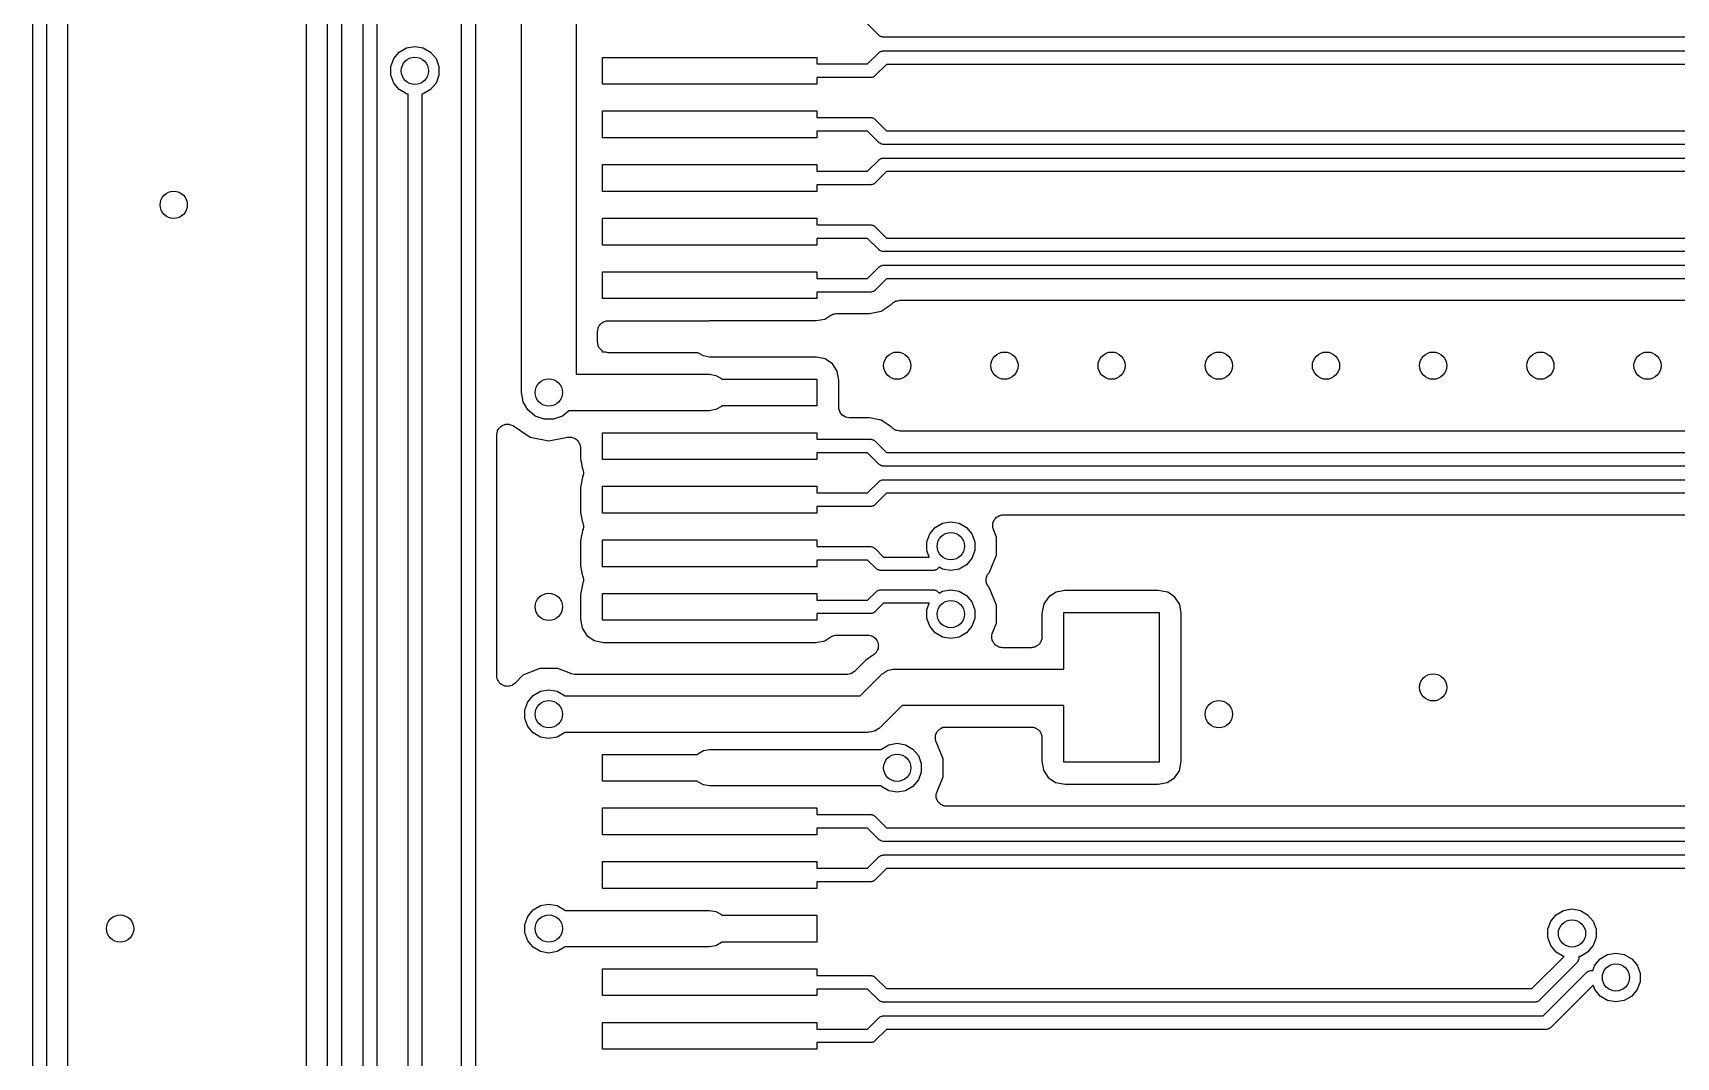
# Model space of a CAD drawing. Extents: x 85 to 210, y -138 to -65.
# Drawn here: x 128.69 to 144.02, y -99.95 to -90.4 of the extents above; entities that cross this region are included whole.
import ezdxf

# ---------------------------------------------------------------- set-up
doc = ezdxf.new("R2010")
doc.units = 0
doc.header["$MEASUREMENT"] = 0
doc.layers.add('BLACK', color=7, linetype='CONTINUOUS')

msp = doc.modelspace()

# ---------------------------------------------------------------- linework, layer by layer
at = {"layer": 'Black'}
for p, q in [((131.436, -103.5), (131.436, -88.7167)), ((131.564, -88.7167), (131.564, -103.474)), ((133.246, -93.429), (133.246, -88.75)), ((131.237, -88.8818), (131.237, -103.49)), ((133.754, -88.8552), (133.754, -93.429)), ((131.769, -103.082), (131.769, -89.459)), ((131.896, -89.4853), (131.896, -103.056)), ((128.686, -105.25), (128.686, -89.7167)), ((128.814, -89.7167), (128.814, -105.25)), ((129.013, -106.736), (129.013, -89.8818)), ((132.686, -100.75), (132.686, -90.2167)), ((132.814, -90.2167), (132.814, -100.724)), ((136.578, -90.4179), (136.474, -90.3135)), ((136.58, -90.4195), (136.578, -90.4179)), ((136.582, -90.4216), (136.58, -90.4195)), ((136.589, -90.4258), (136.582, -90.4216)), ((136.596, -90.4305), (136.589, -90.4258)), ((136.599, -90.4313), (136.596, -90.4305)), ((136.601, -90.4327), (136.599, -90.4313)), ((136.609, -90.4341), (136.601, -90.4327)), ((136.617, -90.4363), (136.609, -90.4341)), ((136.62, -90.436), (136.617, -90.4363)), ((136.623, -90.4365), (136.62, -90.436)), ((150.526, -90.4365), (136.623, -90.4365)), ((132.053, -90.6361), (132.104, -90.5754)), ((132.104, -90.5754), (132.172, -90.5359)), ((132.172, -90.5359), (132.25, -90.5221)), ((132.25, -90.5221), (132.328, -90.5359)), ((132.328, -90.5359), (132.396, -90.5754)), ((132.396, -90.5754), (132.447, -90.6361)), ((136.474, -90.6865), (136.578, -90.5821)), ((136.578, -90.5821), (136.58, -90.5805)), ((136.58, -90.5805), (136.582, -90.5784)), ((136.582, -90.5784), (136.589, -90.5742)), ((136.589, -90.5742), (136.596, -90.5694)), ((136.596, -90.5694), (136.599, -90.5687)), ((136.599, -90.5687), (136.601, -90.5673)), ((136.601, -90.5673), (136.609, -90.5659)), ((136.609, -90.5659), (136.617, -90.5637)), ((136.617, -90.5637), (136.62, -90.564)), ((136.62, -90.564), (136.623, -90.5635)), ((136.623, -90.5635), (150.447, -90.5635)), ((132.026, -90.7104), (132.053, -90.6361)), ((132.026, -90.7896), (132.026, -90.7104)), ((132.447, -90.6361), (132.474, -90.7104)), ((132.474, -90.7104), (132.474, -90.7896)), ((134, -90.875), (134, -90.625)), ((134, -90.625), (136, -90.625)), ((136, -90.625), (136, -90.6865)), ((136, -90.6865), (136.474, -90.6865)), ((136.649, -90.6905), (136.545, -90.7949)), ((150.421, -90.6905), (136.649, -90.6905)), ((132.053, -90.8639), (132.026, -90.7896)), ((132.104, -90.9246), (132.053, -90.8639)), ((132.447, -90.8639), (132.396, -90.9246)), ((132.474, -90.7896), (132.447, -90.8639)), ((136, -90.875), (134, -90.875)), ((136.5, -90.8135), (136, -90.8135)), ((136, -90.8135), (136, -90.875)), ((136.503, -90.813), (136.5, -90.8135)), ((136.506, -90.8133), (136.503, -90.813)), ((136.514, -90.8111), (136.506, -90.8133)), ((136.522, -90.8097), (136.514, -90.8111)), ((136.524, -90.8083), (136.522, -90.8097)), ((136.527, -90.8075), (136.524, -90.8083)), ((136.534, -90.8028), (136.527, -90.8075)), ((136.541, -90.7986), (136.534, -90.8028)), ((136.543, -90.7965), (136.541, -90.7986)), ((136.545, -90.7949), (136.543, -90.7965)), ((132.172, -90.9641), (132.104, -90.9246)), ((132.186, -90.9667), (132.172, -90.9641)), ((132.186, -100.609), (132.186, -90.9667)), ((132.328, -90.9641), (132.314, -90.9667)), ((132.314, -90.9667), (132.314, -100.583)), ((132.396, -90.9246), (132.328, -90.9641)), ((134, -91.375), (134, -91.125)), ((134, -91.125), (136, -91.125)), ((136, -91.125), (136, -91.1865)), ((136, -91.1865), (136.5, -91.1865)), ((136.5, -91.1865), (136.503, -91.187)), ((136.503, -91.187), (136.506, -91.1867)), ((136.506, -91.1867), (136.514, -91.1889)), ((136.514, -91.1889), (136.522, -91.1903)), ((136.522, -91.1903), (136.524, -91.1917)), ((136.524, -91.1917), (136.527, -91.1924)), ((136.527, -91.1924), (136.534, -91.1972)), ((136.534, -91.1972), (136.541, -91.2014)), ((136.541, -91.2014), (136.543, -91.2035)), ((136.543, -91.2035), (136.545, -91.2051)), ((136.545, -91.2051), (136.649, -91.3095)), ((136.474, -91.3135), (136, -91.3135)), ((136, -91.3135), (136, -91.375)), ((136.578, -91.4179), (136.474, -91.3135)), ((136.649, -91.3095), (150.553, -91.3095)), ((136, -91.375), (134, -91.375)), ((136.58, -91.4195), (136.578, -91.4179)), ((136.582, -91.4216), (136.58, -91.4195)), ((136.589, -91.4258), (136.582, -91.4216)), ((136.596, -91.4305), (136.589, -91.4258)), ((136.599, -91.4313), (136.596, -91.4305)), ((136.601, -91.4327), (136.599, -91.4313)), ((136.609, -91.4341), (136.601, -91.4327)), ((136.617, -91.4363), (136.609, -91.4341)), ((136.62, -91.436), (136.617, -91.4363)), ((136.623, -91.4365), (136.62, -91.436)), ((150.526, -91.4365), (136.623, -91.4365)), ((134, -91.875), (134, -91.625)), ((134, -91.625), (136, -91.625)), ((136, -91.625), (136, -91.6865)), ((136.474, -91.6865), (136.578, -91.5821)), ((136.578, -91.5821), (136.58, -91.5805)), ((136.58, -91.5805), (136.582, -91.5784)), ((136.582, -91.5784), (136.589, -91.5742)), ((136.589, -91.5742), (136.596, -91.5694)), ((136.596, -91.5694), (136.599, -91.5687)), ((136.599, -91.5687), (136.601, -91.5673)), ((136.601, -91.5673), (136.609, -91.5659)), ((136.609, -91.5659), (136.617, -91.5637)), ((136.617, -91.5637), (136.62, -91.564)), ((136.62, -91.564), (136.623, -91.5635)), ((136.623, -91.5635), (150.447, -91.5635)), ((136, -91.6865), (136.474, -91.6865)), ((136.5, -91.8135), (136, -91.8135)), ((136, -91.8135), (136, -91.875)), ((136.503, -91.813), (136.5, -91.8135)), ((136.506, -91.8133), (136.503, -91.813)), ((136.514, -91.8111), (136.506, -91.8133)), ((136.522, -91.8097), (136.514, -91.8111)), ((136.524, -91.8083), (136.522, -91.8097)), ((136.527, -91.8075), (136.524, -91.8083)), ((136.534, -91.8028), (136.527, -91.8075)), ((136.541, -91.7986), (136.534, -91.8028)), ((136.543, -91.7965), (136.541, -91.7986)), ((136.545, -91.7949), (136.543, -91.7965)), ((136.649, -91.6905), (136.545, -91.7949)), ((150.421, -91.6905), (136.649, -91.6905)), ((136, -91.875), (134, -91.875)), ((134, -92.375), (134, -92.125)), ((134, -92.125), (136, -92.125)), ((136, -92.125), (136, -92.1865)), ((136, -92.1865), (136.5, -92.1865)), ((136.5, -92.1865), (136.503, -92.187)), ((136.503, -92.187), (136.506, -92.1867)), ((136.506, -92.1867), (136.514, -92.1889)), ((136.514, -92.1889), (136.522, -92.1903)), ((136.522, -92.1903), (136.524, -92.1917)), ((136.524, -92.1917), (136.527, -92.1924)), ((136.527, -92.1924), (136.534, -92.1972)), ((136.534, -92.1972), (136.541, -92.2014)), ((136.541, -92.2014), (136.543, -92.2035)), ((136.543, -92.2035), (136.545, -92.2051)), ((136.545, -92.2051), (136.649, -92.3095)), ((136, -92.375), (134, -92.375)), ((136.474, -92.3135), (136, -92.3135)), ((136, -92.3135), (136, -92.375)), ((136.578, -92.4179), (136.474, -92.3135)), ((136.58, -92.4195), (136.578, -92.4179)), ((136.582, -92.4216), (136.58, -92.4195)), ((136.589, -92.4258), (136.582, -92.4216)), ((136.596, -92.4305), (136.589, -92.4258)), ((136.599, -92.4313), (136.596, -92.4305)), ((136.601, -92.4327), (136.599, -92.4313)), ((136.609, -92.4341), (136.601, -92.4327)), ((136.617, -92.4363), (136.609, -92.4341)), ((136.62, -92.436), (136.617, -92.4363)), ((136.623, -92.4365), (136.62, -92.436)), ((144.776, -92.4365), (136.623, -92.4365)), ((136.649, -92.3095), (144.803, -92.3095)), ((136.474, -92.6865), (136.578, -92.5821)), ((136.578, -92.5821), (136.58, -92.5805)), ((136.58, -92.5805), (136.582, -92.5784)), ((136.582, -92.5784), (136.589, -92.5742)), ((136.589, -92.5742), (136.596, -92.5694)), ((136.596, -92.5694), (136.599, -92.5687)), ((136.599, -92.5687), (136.601, -92.5673)), ((136.601, -92.5673), (136.609, -92.5659)), ((136.609, -92.5659), (136.617, -92.5637)), ((136.617, -92.5637), (136.62, -92.564)), ((136.62, -92.564), (136.623, -92.5635)), ((136.623, -92.5635), (144.697, -92.5635)), ((134, -92.875), (134, -92.625)), ((134, -92.625), (136, -92.625)), ((136, -92.625), (136, -92.6865)), ((136, -92.6865), (136.474, -92.6865)), ((136.649, -92.6905), (136.545, -92.7949)), ((144.671, -92.6905), (136.649, -92.6905)), ((136, -92.875), (134, -92.875)), ((136.5, -92.8135), (136, -92.8135)), ((136, -92.8135), (136, -92.875)), ((136.503, -92.813), (136.5, -92.8135)), ((136.506, -92.8133), (136.503, -92.813)), ((136.514, -92.8111), (136.506, -92.8133)), ((136.522, -92.8097), (136.514, -92.8111)), ((136.524, -92.8083), (136.522, -92.8097)), ((136.527, -92.8075), (136.524, -92.8083)), ((136.534, -92.8028), (136.527, -92.8075)), ((136.541, -92.7986), (136.534, -92.8028)), ((136.543, -92.7965), (136.541, -92.7986)), ((136.545, -92.7949), (136.543, -92.7965)), ((136.721, -92.9074), (136.731, -92.8999)), ((136.731, -92.8999), (136.736, -92.8987)), ((136.736, -92.8987), (136.739, -92.8965)), ((136.739, -92.8965), (136.752, -92.8943)), ((136.752, -92.8943), (136.765, -92.8909)), ((136.765, -92.8909), (136.769, -92.8913)), ((136.769, -92.8913), (136.774, -92.8905)), ((136.774, -92.8905), (144.547, -92.8905)), ((136.073, -93.0653), (136.129, -93.0294)), ((136.129, -93.0294), (136.14, -93.0251)), ((136.14, -93.0251), (136.149, -93.0195)), ((136.149, -93.0195), (136.155, -93.0184)), ((136.155, -93.0184), (136.161, -93.016)), ((136.161, -93.016), (136.172, -93.0154)), ((136.172, -93.0154), (136.183, -93.0135)), ((136.183, -93.0135), (136.49, -93.0135)), ((136.49, -93.0135), (136.6, -92.9916)), ((136.6, -92.9916), (136.693, -92.9294)), ((136.693, -92.9294), (136.703, -92.9198)), ((136.703, -92.9198), (136.706, -92.9173)), ((136.706, -92.9173), (136.709, -92.9139)), ((136.709, -92.9139), (136.721, -92.9074)), ((133.954, -93.1809), (133.956, -93.1723)), ((133.954, -93.28), (133.954, -93.1809)), ((133.956, -93.1635), (133.959, -93.1553)), ((133.956, -93.1723), (133.956, -93.1635)), ((133.959, -93.1553), (133.96, -93.1467)), ((133.96, -93.1467), (133.964, -93.1391)), ((133.964, -93.1391), (133.967, -93.1309)), ((133.967, -93.1309), (133.973, -93.1242)), ((133.973, -93.1242), (133.977, -93.1166)), ((133.977, -93.1166), (133.984, -93.111)), ((133.984, -93.111), (133.99, -93.1043)), ((133.99, -93.1043), (133.997, -93.0999)), ((133.997, -93.0999), (134.004, -93.0943)), ((134.004, -93.0943), (134.012, -93.0913)), ((134.012, -93.0913), (134.02, -93.0869)), ((134.02, -93.0869), (134.028, -93.0854)), ((134.028, -93.0854), (134.037, -93.0824)), ((134.037, -93.0824), (134.045, -93.0824)), ((134.045, -93.0824), (134.054, -93.0809)), ((134.054, -93.0809), (134.995, -93.0809)), ((134.995, -93.0809), (135, -93.08)), ((135, -93.08), (135.995, -93.08)), ((135.995, -93.08), (136.073, -93.0653)), ((133.956, -93.2886), (133.954, -93.28)), ((133.956, -93.2974), (133.956, -93.2886)), ((133.959, -93.3056), (133.956, -93.2974)), ((133.96, -93.3142), (133.959, -93.3056)), ((133.964, -93.3218), (133.96, -93.3142)), ((133.967, -93.33), (133.964, -93.3218)), ((133.973, -93.3367), (133.967, -93.33)), ((133.977, -93.3443), (133.973, -93.3367)), ((133.984, -93.3499), (133.977, -93.3443)), ((133.99, -93.3566), (133.984, -93.3499)), ((133.997, -93.361), (133.99, -93.3566)), ((134, -93.3632), (133.997, -93.361)), ((133.246, -93.75), (133.246, -93.429)), ((133.754, -93.429), (133.754, -93.58)), ((134, -93.375), (134, -93.3632)), ((134.026, -93.375), (134, -93.375)), ((134.028, -93.3755), (134.026, -93.375)), ((134.037, -93.3785), (134.028, -93.3755)), ((134.045, -93.3785), (134.037, -93.3785)), ((134.054, -93.38), (134.045, -93.3785)), ((134.891, -93.38), (134.054, -93.38)), ((134.891, -93.3802), (134.891, -93.38)), ((134.942, -93.4097), (134.891, -93.3802)), ((135, -93.42), (134.942, -93.4097)), ((135.994, -93.42), (135, -93.42)), ((136.079, -93.4372), (135.994, -93.42)), ((136.146, -93.4829), (136.079, -93.4372)), ((136.19, -93.5515), (136.146, -93.4829)), ((133.754, -93.58), (135, -93.58)), ((135, -93.58), (135.058, -93.5903)), ((135.058, -93.5903), (135.109, -93.6198)), ((135.109, -93.6198), (135.114, -93.625)), ((135.114, -93.625), (136, -93.625)), ((136, -93.625), (136, -93.875)), ((136.206, -93.6343), (136.19, -93.5515)), ((136.206, -93.865), (136.206, -93.6343)), ((133.261, -93.8369), (133.246, -93.75)), ((133.305, -93.9133), (133.261, -93.8369)), ((133.373, -93.97), (133.305, -93.9133)), ((133.456, -94.0001), (133.373, -93.97)), ((133.627, -93.97), (133.544, -94.0001)), ((133.687, -93.92), (133.627, -93.97)), ((135, -93.92), (133.687, -93.92)), ((135.058, -93.9097), (135, -93.92)), ((135.109, -93.8802), (135.058, -93.9097)), ((135.114, -93.875), (135.109, -93.8802)), ((136, -93.875), (135.114, -93.875)), ((136.205, -93.8691), (136.206, -93.8679)), ((136.205, -93.8853), (136.205, -93.8691)), ((136.205, -93.9014), (136.205, -93.8853)), ((136.205, -93.9026), (136.205, -93.9014)), ((136.205, -93.9039), (136.205, -93.9026)), ((136.211, -93.919), (136.205, -93.9039)), ((136.206, -93.8667), (136.206, -93.865)), ((136.206, -93.8679), (136.206, -93.8667)), ((136.216, -93.9343), (136.211, -93.919)), ((136.217, -93.9353), (136.216, -93.9343)), ((136.217, -93.9365), (136.217, -93.9353)), ((136.227, -93.9488), (136.217, -93.9365)), ((136.237, -93.9615), (136.227, -93.9488)), ((136.238, -93.9621), (136.237, -93.9615)), ((136.239, -93.9631), (136.238, -93.9621)), ((136.253, -93.9712), (136.239, -93.9631)), ((136.267, -93.9796), (136.253, -93.9712)), ((133.014, -94.1387), (133.017, -94.125)), ((133.017, -94.125), (133.02, -94.111)), ((133.02, -94.111), (133.021, -94.1082)), ((133.021, -94.1082), (133.022, -94.105)), ((133.022, -94.105), (133.03, -94.0932)), ((133.03, -94.0932), (133.037, -94.081)), ((133.037, -94.081), (133.039, -94.0788)), ((133.039, -94.0788), (133.041, -94.0761)), ((133.041, -94.0761), (133.053, -94.0677)), ((133.053, -94.0677), (133.064, -94.0586)), ((133.064, -94.0586), (133.067, -94.0575)), ((133.067, -94.0575), (133.069, -94.0555)), ((133.069, -94.0555), (133.083, -94.0516)), ((133.083, -94.0516), (133.096, -94.0468)), ((133.096, -94.0468), (133.099, -94.0468)), ((133.099, -94.0468), (133.103, -94.0458)), ((133.103, -94.0458), (133.117, -94.0468)), ((133.117, -94.0468), (133.131, -94.0468)), ((133.131, -94.0468), (133.134, -94.0479)), ((133.134, -94.0479), (133.137, -94.0481)), ((133.137, -94.0481), (133.15, -94.0538)), ((133.15, -94.0538), (133.163, -94.0586)), ((133.163, -94.0586), (133.166, -94.0608)), ((133.166, -94.0608), (133.169, -94.0621)), ((133.169, -94.0621), (133.327, -94.1676)), ((133.544, -94.0001), (133.456, -94.0001)), ((134, -94.375), (134, -94.125)), ((134, -94.125), (136, -94.125)), ((136, -94.125), (136, -94.1865)), ((136.268, -93.9798), (136.267, -93.9796)), ((136.269, -93.9805), (136.268, -93.9798)), ((136.285, -93.9833), (136.269, -93.9805)), ((136.301, -93.9865), (136.285, -93.9833)), ((136.302, -93.9863), (136.301, -93.9865)), ((136.304, -93.9865), (136.302, -93.9863)), ((136.49, -93.9865), (136.304, -93.9865)), ((136.6, -94.0084), (136.49, -93.9865)), ((136.693, -94.0706), (136.6, -94.0084)), ((136.703, -94.0802), (136.693, -94.0706)), ((136.706, -94.0827), (136.703, -94.0802)), ((136.709, -94.0861), (136.706, -94.0827)), ((136.721, -94.0926), (136.709, -94.0861)), ((136.731, -94.1001), (136.721, -94.0926)), ((136.736, -94.1013), (136.731, -94.1001)), ((136.739, -94.1035), (136.736, -94.1013)), ((136.752, -94.1057), (136.739, -94.1035)), ((136.765, -94.1091), (136.752, -94.1057)), ((136.769, -94.1087), (136.765, -94.1091)), ((136.774, -94.1095), (136.769, -94.1087)), ((145.543, -94.1095), (136.774, -94.1095)), ((133.013, -94.1452), (133.014, -94.142)), ((133.013, -96.3912), (133.013, -94.1452)), ((133.014, -94.142), (133.014, -94.1387)), ((133.327, -94.1676), (133.5, -94.202)), ((133.5, -94.202), (133.675, -94.1673)), ((133.675, -94.1673), (133.676, -94.1673)), ((133.676, -94.1673), (133.677, -94.1669)), ((133.677, -94.1669), (133.693, -94.1669)), ((133.693, -94.1669), (133.709, -94.1666)), ((133.709, -94.1666), (133.71, -94.1669)), ((133.71, -94.1669), (133.711, -94.1669)), ((133.711, -94.1669), (133.727, -94.1725)), ((133.727, -94.1725), (133.742, -94.1777)), ((133.742, -94.1777), (133.743, -94.1784)), ((133.743, -94.1784), (133.744, -94.1788)), ((133.744, -94.1788), (133.757, -94.1893)), ((133.757, -94.1893), (133.769, -94.1995)), ((133.769, -94.1995), (133.77, -94.2004)), ((133.77, -94.2004), (133.771, -94.2011)), ((133.771, -94.2011), (133.779, -94.2152)), ((133.779, -94.2152), (133.787, -94.2291)), ((133.787, -94.2291), (133.788, -94.2302)), ((133.788, -94.2302), (133.788, -94.2312)), ((133.788, -94.2312), (133.791, -94.2472)), ((133.791, -94.2472), (133.794, -94.2632)), ((133.794, -94.2632), (133.794, -94.2643)), ((133.794, -94.2643), (133.794, -94.2654)), ((133.794, -94.2654), (133.794, -94.3657)), ((136, -94.1865), (136.5, -94.1865)), ((136.5, -94.1865), (136.503, -94.187)), ((136.503, -94.187), (136.506, -94.1867)), ((136.506, -94.1867), (136.514, -94.1889)), ((136.514, -94.1889), (136.522, -94.1903)), ((136.522, -94.1903), (136.524, -94.1917)), ((136.524, -94.1917), (136.527, -94.1924)), ((136.527, -94.1924), (136.534, -94.1972)), ((136.534, -94.1972), (136.541, -94.2014)), ((136.541, -94.2014), (136.543, -94.2035)), ((136.543, -94.2035), (136.545, -94.2051)), ((136.545, -94.2051), (136.649, -94.3095)), ((133.794, -94.3657), (133.81, -94.4512)), ((136, -94.375), (134, -94.375)), ((136.474, -94.3135), (136, -94.3135)), ((136, -94.3135), (136, -94.375)), ((136.578, -94.4179), (136.474, -94.3135)), ((136.58, -94.4195), (136.578, -94.4179)), ((136.582, -94.4216), (136.58, -94.4195)), ((136.589, -94.4258), (136.582, -94.4216)), ((136.596, -94.4305), (136.589, -94.4258)), ((136.599, -94.4313), (136.596, -94.4305)), ((136.601, -94.4327), (136.599, -94.4313)), ((136.609, -94.4341), (136.601, -94.4327)), ((136.617, -94.4363), (136.609, -94.4341)), ((136.649, -94.3095), (145.553, -94.3095)), ((133.813, -94.541), (133.794, -94.635)), ((133.81, -94.4512), (133.813, -94.4555)), ((133.813, -94.4555), (133.816, -94.4663)), ((133.815, -94.5338), (133.813, -94.541)), ((133.82, -94.5236), (133.815, -94.5338)), ((133.816, -94.4663), (133.821, -94.4767)), ((133.821, -94.5173), (133.82, -94.5236)), ((133.821, -94.4767), (133.821, -94.4829)), ((133.821, -94.4829), (133.823, -94.4889)), ((133.822, -94.5114), (133.821, -94.5173)), ((133.823, -94.4889), (133.822, -94.5001)), ((133.822, -94.5001), (133.822, -94.5114)), ((136.474, -94.6865), (136.578, -94.5821)), ((136.578, -94.5821), (136.58, -94.5805)), ((136.58, -94.5805), (136.582, -94.5784)), ((136.582, -94.5784), (136.589, -94.5742)), ((136.589, -94.5742), (136.596, -94.5694)), ((136.596, -94.5694), (136.599, -94.5687)), ((136.599, -94.5687), (136.601, -94.5673)), ((136.601, -94.5673), (136.609, -94.5659)), ((136.609, -94.5659), (136.617, -94.5637)), ((136.62, -94.436), (136.617, -94.4363)), ((136.617, -94.5637), (136.62, -94.564)), ((136.623, -94.4365), (136.62, -94.436)), ((136.62, -94.564), (136.623, -94.5635)), ((145.526, -94.4365), (136.623, -94.4365)), ((136.623, -94.5635), (145.447, -94.5635)), ((133.794, -94.635), (133.794, -94.8657)), ((134, -94.875), (134, -94.625)), ((134, -94.625), (136, -94.625)), ((136, -94.625), (136, -94.6865)), ((136, -94.6865), (136.474, -94.6865)), ((136.649, -94.6905), (136.545, -94.7949)), ((145.421, -94.6905), (136.649, -94.6905)), ((133.794, -94.8657), (133.81, -94.9512)), ((136, -94.875), (134, -94.875)), ((136.5, -94.8135), (136, -94.8135)), ((136, -94.8135), (136, -94.875)), ((136.503, -94.813), (136.5, -94.8135)), ((136.506, -94.8133), (136.503, -94.813)), ((136.514, -94.8111), (136.506, -94.8133)), ((136.522, -94.8097), (136.514, -94.8111)), ((136.524, -94.8083), (136.522, -94.8097)), ((136.527, -94.8075), (136.524, -94.8083)), ((136.534, -94.8028), (136.527, -94.8075)), ((136.541, -94.7986), (136.534, -94.8028)), ((136.543, -94.7965), (136.541, -94.7986)), ((136.545, -94.7949), (136.543, -94.7965)), ((137.706, -94.8965), (137.713, -94.8954)), ((137.713, -94.8954), (137.719, -94.8929)), ((137.719, -94.8929), (137.73, -94.8924)), ((137.73, -94.8924), (137.741, -94.8905)), ((137.741, -94.8905), (145.297, -94.8905)), ((133.813, -95.041), (133.794, -95.135)), ((133.81, -94.9512), (133.813, -94.9555)), ((133.813, -94.9555), (133.816, -94.9663)), ((133.815, -95.0338), (133.813, -95.041)), ((133.82, -95.0236), (133.815, -95.0338)), ((133.816, -94.9663), (133.821, -94.9767)), ((133.821, -95.0173), (133.82, -95.0236)), ((133.821, -94.9767), (133.821, -94.9829)), ((133.821, -94.9829), (133.823, -94.9889)), ((133.822, -95.0114), (133.821, -95.0173)), ((133.823, -94.9889), (133.822, -95.0001)), ((133.822, -95.0001), (133.822, -95.0114)), ((137.053, -95.0691), (137.104, -95.0084)), ((137.104, -95.0084), (137.172, -94.9689)), ((137.172, -94.9689), (137.25, -94.9551)), ((137.25, -94.9551), (137.328, -94.9689)), ((137.328, -94.9689), (137.396, -95.0084)), ((137.396, -95.0084), (137.447, -95.0691)), ((137.641, -94.9948), (137.642, -94.984)), ((137.642, -95.0012), (137.641, -94.9948)), ((137.642, -94.9731), (137.644, -94.9669)), ((137.642, -94.984), (137.642, -94.9731)), ((137.642, -95.0079), (137.642, -95.0012)), ((137.646, -95.0181), (137.642, -95.0079)), ((137.644, -94.9669), (137.645, -94.9603)), ((137.645, -94.9603), (137.65, -94.9507)), ((137.648, -95.0287), (137.646, -95.0181)), ((137.677, -95.0984), (137.648, -95.0287)), ((137.65, -94.9507), (137.654, -94.9405)), ((137.654, -94.9405), (137.658, -94.9354)), ((137.658, -94.9354), (137.661, -94.9296)), ((137.661, -94.9296), (137.669, -94.9222)), ((137.669, -94.9222), (137.676, -94.9139)), ((137.676, -94.9139), (137.682, -94.9106)), ((137.682, -94.9106), (137.687, -94.9061)), ((137.687, -94.9061), (137.697, -94.902)), ((137.697, -94.902), (137.706, -94.8965)), ((133.794, -95.135), (133.794, -95.3657)), ((134, -95.375), (134, -95.125)), ((134, -95.125), (136, -95.125)), ((136, -95.125), (136, -95.1875)), ((136, -95.1875), (136.5, -95.1875)), ((136.5, -95.1875), (136.503, -95.188)), ((136.503, -95.188), (136.505, -95.1877)), ((136.505, -95.1877), (136.513, -95.1899)), ((136.513, -95.1899), (136.521, -95.1913)), ((136.521, -95.1913), (136.524, -95.1926)), ((136.524, -95.1926), (136.526, -95.1934)), ((136.526, -95.1934), (136.533, -95.198)), ((136.533, -95.198), (136.54, -95.2021)), ((136.54, -95.2021), (136.542, -95.2042)), ((137.026, -95.1434), (137.053, -95.0691)), ((137.026, -95.2226), (137.026, -95.1434)), ((137.447, -95.0691), (137.474, -95.1434)), ((137.474, -95.1434), (137.474, -95.2226)), ((137.677, -95.2683), (137.677, -95.0984)), ((136.474, -95.3125), (136, -95.3125)), ((136, -95.3125), (136, -95.375)), ((136.553, -95.3917), (136.474, -95.3125)), ((136.542, -95.2042), (136.544, -95.2058)), ((136.544, -95.2058), (136.623, -95.285)), ((136.623, -95.285), (137.048, -95.285)), ((137.048, -95.285), (137.026, -95.2226)), ((137.447, -95.2969), (137.396, -95.3576)), ((137.474, -95.2226), (137.447, -95.2969)), ((137.612, -95.4252), (137.677, -95.2683)), ((133.794, -95.3657), (133.81, -95.4512)), ((133.81, -95.4512), (133.813, -95.4555)), ((133.813, -95.4555), (133.816, -95.4663)), ((133.816, -95.4663), (133.821, -95.4767)), ((133.821, -95.4767), (133.821, -95.4829)), ((133.821, -95.4829), (133.823, -95.4889)), ((133.823, -95.4889), (133.822, -95.5001)), ((133.822, -95.5001), (133.822, -95.5114)), ((136, -95.375), (134, -95.375)), ((136.556, -95.3933), (136.553, -95.3917)), ((136.557, -95.3954), (136.556, -95.3933)), ((136.564, -95.3995), (136.557, -95.3954)), ((136.571, -95.4041), (136.564, -95.3995)), ((136.574, -95.4049), (136.571, -95.4041)), ((136.576, -95.4062), (136.574, -95.4049)), ((136.584, -95.4076), (136.576, -95.4062)), ((136.592, -95.4098), (136.584, -95.4076)), ((136.595, -95.4095), (136.592, -95.4098)), ((136.598, -95.41), (136.595, -95.4095)), ((137.085, -95.41), (136.598, -95.41)), ((137.088, -95.4095), (137.085, -95.41)), ((137.091, -95.4098), (137.088, -95.4095)), ((137.099, -95.4076), (137.091, -95.4098)), ((137.107, -95.4062), (137.099, -95.4076)), ((137.109, -95.4049), (137.107, -95.4062)), ((137.112, -95.4041), (137.109, -95.4049)), ((137.119, -95.3995), (137.112, -95.4041)), ((137.126, -95.3954), (137.119, -95.3995)), ((137.127, -95.3933), (137.126, -95.3954)), ((137.13, -95.3917), (137.127, -95.3933)), ((137.142, -95.3796), (137.13, -95.3917)), ((137.172, -95.3971), (137.142, -95.3796)), ((137.25, -95.4109), (137.172, -95.3971)), ((137.328, -95.3971), (137.25, -95.4109)), ((137.396, -95.3576), (137.328, -95.3971)), ((137.579, -95.4913), (137.581, -95.4828)), ((137.579, -95.5), (137.579, -95.4913)), ((137.579, -95.5087), (137.579, -95.5)), ((137.581, -95.5172), (137.579, -95.5087)), ((137.581, -95.4828), (137.582, -95.4741)), ((137.582, -95.4741), (137.585, -95.4662)), ((137.585, -95.4662), (137.588, -95.4578)), ((137.588, -95.4578), (137.593, -95.4506)), ((137.593, -95.4506), (137.596, -95.4427)), ((137.596, -95.4427), (137.603, -95.4365)), ((137.603, -95.4365), (137.608, -95.4293)), ((137.608, -95.4293), (137.612, -95.4252)), ((133.813, -95.541), (133.794, -95.635)), ((133.794, -95.635), (133.794, -95.8657)), ((133.815, -95.5338), (133.813, -95.541)), ((133.82, -95.5236), (133.815, -95.5338)), ((133.821, -95.5173), (133.82, -95.5236)), ((133.822, -95.5114), (133.821, -95.5173)), ((134, -95.875), (134, -95.625)), ((134, -95.625), (136, -95.625)), ((136, -95.625), (136, -95.6875)), ((136.474, -95.6875), (136.553, -95.6083)), ((136.553, -95.6083), (136.556, -95.6067)), ((136.556, -95.6067), (136.557, -95.6046)), ((136.557, -95.6046), (136.564, -95.6005)), ((136.564, -95.6005), (136.571, -95.5959)), ((136.571, -95.5959), (136.574, -95.5951)), ((136.574, -95.5951), (136.576, -95.5938)), ((136.576, -95.5938), (136.584, -95.5923)), ((136.584, -95.5923), (136.592, -95.5902)), ((136.592, -95.5902), (136.595, -95.5905)), ((136.595, -95.5905), (136.598, -95.59)), ((136.598, -95.59), (137.085, -95.59)), ((137.085, -95.59), (137.088, -95.5905)), ((137.088, -95.5905), (137.091, -95.5902)), ((137.091, -95.5902), (137.099, -95.5923)), ((137.099, -95.5923), (137.107, -95.5938)), ((137.107, -95.5938), (137.109, -95.5951)), ((137.109, -95.5951), (137.112, -95.5959)), ((137.112, -95.5959), (137.119, -95.6005)), ((137.119, -95.6005), (137.126, -95.6046)), ((137.126, -95.6046), (137.127, -95.6067)), ((137.127, -95.6067), (137.13, -95.6083)), ((137.13, -95.6083), (137.142, -95.6204)), ((137.142, -95.6204), (137.172, -95.6029)), ((137.172, -95.6029), (137.25, -95.5891)), ((137.25, -95.5891), (137.328, -95.6029)), ((137.328, -95.6029), (137.396, -95.6424)), ((137.396, -95.6424), (137.447, -95.7031)), ((137.582, -95.5259), (137.581, -95.5172)), ((137.585, -95.5338), (137.582, -95.5259)), ((137.588, -95.5423), (137.585, -95.5338)), ((137.593, -95.5494), (137.588, -95.5423)), ((137.596, -95.5574), (137.593, -95.5494)), ((137.603, -95.5636), (137.596, -95.5574)), ((137.608, -95.5707), (137.603, -95.5636)), ((137.612, -95.5754), (137.608, -95.5707)), ((137.677, -95.7324), (137.612, -95.5754)), ((138.163, -95.6554), (138.118, -95.7222)), ((138.232, -95.6112), (138.163, -95.6554)), ((138.315, -95.5956), (138.232, -95.6112)), ((139.184, -95.5956), (138.315, -95.5956)), ((139.274, -95.6137), (139.184, -95.5956)), ((139.341, -95.6594), (139.274, -95.6137)), ((139.385, -95.728), (139.341, -95.6594)), ((136, -95.6875), (136.474, -95.6875)), ((136.5, -95.8125), (136, -95.8125)), ((136, -95.8125), (136, -95.875)), ((136.503, -95.812), (136.5, -95.8125)), ((136.505, -95.8123), (136.503, -95.812)), ((136.513, -95.8101), (136.505, -95.8123)), ((136.521, -95.8087), (136.513, -95.8101)), ((136.524, -95.8074), (136.521, -95.8087)), ((136.526, -95.8066), (136.524, -95.8074)), ((136.533, -95.802), (136.526, -95.8066)), ((136.54, -95.7979), (136.533, -95.802)), ((136.542, -95.7958), (136.54, -95.7979)), ((136.544, -95.7942), (136.542, -95.7958)), ((136.623, -95.715), (136.544, -95.7942)), ((137.048, -95.715), (136.623, -95.715)), ((137.026, -95.7774), (137.048, -95.715)), ((137.026, -95.8566), (137.026, -95.7774)), ((137.447, -95.7031), (137.474, -95.7774)), ((137.474, -95.7774), (137.474, -95.8566)), ((137.677, -95.9023), (137.677, -95.7324)), ((138.118, -95.7222), (138.1, -95.8115)), ((138.1, -95.8115), (138.1, -96.03)), ((138.305, -96.33), (138.305, -95.8015)), ((138.305, -95.8015), (139.195, -95.8015)), ((139.195, -95.8015), (139.195, -97.1985)), ((139.4, -95.8108), (139.385, -95.728)), ((139.4, -97.1885), (139.4, -95.8108)), ((133.794, -95.8657), (133.81, -95.9485)), ((133.81, -95.9485), (133.854, -96.0171)), ((136, -95.875), (134, -95.875)), ((137.053, -95.9309), (137.026, -95.8566)), ((137.104, -95.9916), (137.053, -95.9309)), ((137.447, -95.9309), (137.396, -95.9916)), ((137.474, -95.8566), (137.447, -95.9309)), ((137.64, -95.9917), (137.677, -95.9023)), ((133.854, -96.0171), (133.921, -96.0628)), ((133.921, -96.0628), (134.01, -96.0809)), ((134.01, -96.0809), (135.991, -96.0809)), ((135.991, -96.0809), (136.073, -96.0653)), ((136.073, -96.0653), (136.131, -96.0284)), ((136.131, -96.0284), (136.141, -96.0241)), ((136.141, -96.0241), (136.151, -96.0185)), ((136.151, -96.0185), (136.157, -96.0174)), ((136.157, -96.0174), (136.163, -96.015)), ((136.163, -96.015), (136.174, -96.0144)), ((136.174, -96.0144), (136.185, -96.0125)), ((136.185, -96.0125), (136.475, -96.0125)), ((136.475, -96.0125), (136.48, -96.0135)), ((136.48, -96.0135), (136.486, -96.0131)), ((136.486, -96.0131), (136.497, -96.0165)), ((136.497, -96.0165), (136.509, -96.0185)), ((136.509, -96.0185), (136.514, -96.0213)), ((136.514, -96.0213), (136.519, -96.0228)), ((136.519, -96.0228), (136.529, -96.0299)), ((136.529, -96.0299), (136.539, -96.0359)), ((136.539, -96.0359), (136.542, -96.0401)), ((136.542, -96.0401), (136.547, -96.0433)), ((136.547, -96.0433), (136.554, -96.0533)), ((136.554, -96.0533), (136.561, -96.0625)), ((136.561, -96.0625), (136.563, -96.0677)), ((136.563, -96.0677), (136.566, -96.0722)), ((136.566, -96.0722), (136.569, -96.0839)), ((136.569, -96.0839), (136.573, -96.0951)), ((136.573, -96.0951), (136.573, -96.1006)), ((136.573, -96.1006), (136.574, -96.106)), ((136.574, -96.106), (136.573, -96.1179)), ((136.573, -96.1179), (136.573, -96.1299)), ((137.172, -96.0311), (137.104, -95.9916)), ((137.25, -96.0449), (137.172, -96.0311)), ((137.328, -96.0311), (137.25, -96.0449)), ((137.396, -95.9916), (137.328, -96.0311)), ((137.632, -96.0256), (137.634, -96.0192)), ((137.634, -96.0364), (137.632, -96.0256)), ((137.634, -96.0126), (137.637, -96.0023)), ((137.634, -96.0192), (137.634, -96.0126)), ((137.634, -96.0474), (137.634, -96.0364)), ((137.636, -96.0535), (137.634, -96.0474)), ((137.637, -96.06), (137.636, -96.0535)), ((137.637, -96.0023), (137.64, -95.9917)), ((137.642, -96.0697), (137.637, -96.06)), ((137.646, -96.08), (137.642, -96.0697)), ((137.65, -96.085), (137.646, -96.08)), ((137.653, -96.0908), (137.65, -96.085)), ((137.661, -96.0982), (137.653, -96.0908)), ((137.668, -96.1066), (137.661, -96.0982)), ((137.674, -96.1099), (137.668, -96.1066)), ((137.678, -96.1143), (137.674, -96.1099)), ((137.689, -96.1185), (137.678, -96.1143)), ((137.698, -96.124), (137.689, -96.1185)), ((138.041, -96.1196), (138.034, -96.124)), ((138.05, -96.1166), (138.041, -96.1196)), ((138.056, -96.111), (138.05, -96.1166)), ((138.064, -96.1066), (138.056, -96.111)), ((138.07, -96.0999), (138.064, -96.1066)), ((138.076, -96.0943), (138.07, -96.0999)), ((138.081, -96.0867), (138.076, -96.0943)), ((138.086, -96.08), (138.081, -96.0867)), ((138.089, -96.0718), (138.086, -96.08)), ((138.094, -96.0642), (138.089, -96.0718)), ((138.095, -96.0556), (138.094, -96.0642)), ((138.098, -96.0474), (138.095, -96.0556)), ((138.1, -96.03), (138.098, -96.0386)), ((138.098, -96.0386), (138.098, -96.0474)), ((136.456, -96.2453), (136.351, -96.3507)), ((136.53, -96.1956), (136.456, -96.2453)), ((136.534, -96.1918), (136.53, -96.1956)), ((136.539, -96.1891), (136.534, -96.1918)), ((136.547, -96.1799), (136.539, -96.1891)), ((136.555, -96.1716), (136.547, -96.1799)), ((136.558, -96.1667), (136.555, -96.1716)), ((136.561, -96.1625), (136.558, -96.1667)), ((136.565, -96.1512), (136.561, -96.1625)), ((136.571, -96.1405), (136.565, -96.1512)), ((136.573, -96.1299), (136.571, -96.135)), ((136.571, -96.135), (136.571, -96.1405)), ((137.704, -96.1251), (137.698, -96.124)), ((137.71, -96.1276), (137.704, -96.1251)), ((137.721, -96.1281), (137.71, -96.1276)), ((137.732, -96.13), (137.721, -96.1281)), ((138, -96.13), (137.732, -96.13)), ((138.008, -96.1285), (138, -96.13)), ((138.017, -96.1285), (138.008, -96.1285)), ((138.025, -96.1255), (138.017, -96.1285)), ((138.034, -96.124), (138.025, -96.1255)), ((133.016, -96.404), (133.013, -96.3912)), ((133.017, -96.417), (133.016, -96.404)), ((133.019, -96.421), (133.017, -96.417)), ((133.02, -96.4254), (133.019, -96.421)), ((133.026, -96.4367), (133.02, -96.4254)), ((133.258, -96.3878), (133.184, -96.462)), ((133.415, -96.3229), (133.258, -96.3878)), ((133.585, -96.3231), (133.415, -96.3229)), ((133.704, -96.3724), (133.585, -96.3231)), ((133.706, -96.3728), (133.704, -96.3724)), ((133.708, -96.374), (133.706, -96.3728)), ((133.723, -96.3766), (133.708, -96.374)), ((133.738, -96.3799), (133.723, -96.3766)), ((133.74, -96.3796), (133.738, -96.3799)), ((133.742, -96.38), (133.74, -96.3796)), ((136.28, -96.38), (133.742, -96.38)), ((136.284, -96.3792), (136.28, -96.38)), ((136.289, -96.3796), (136.284, -96.3792)), ((136.301, -96.3762), (136.289, -96.3796)), ((136.314, -96.374), (136.301, -96.3762)), ((136.318, -96.3718), (136.314, -96.374)), ((136.322, -96.3706), (136.318, -96.3718)), ((136.333, -96.3631), (136.322, -96.3706)), ((136.344, -96.3566), (136.333, -96.3631)), ((136.347, -96.3532), (136.344, -96.3566)), ((136.351, -96.3507), (136.347, -96.3532)), ((136.404, -96.58), (136.604, -96.3798)), ((136.604, -96.3798), (136.61, -96.3755)), ((136.61, -96.3755), (136.615, -96.3698)), ((136.615, -96.3698), (136.634, -96.3587)), ((136.634, -96.3587), (136.653, -96.3459)), ((136.653, -96.3459), (136.66, -96.344)), ((136.66, -96.344), (136.666, -96.3403)), ((136.666, -96.3403), (136.688, -96.3364)), ((136.688, -96.3364), (136.71, -96.3306)), ((136.71, -96.3306), (136.717, -96.3313)), ((136.717, -96.3313), (136.724, -96.33)), ((136.724, -96.33), (137.965, -96.33)), ((137.965, -96.33), (138.305, -96.33)), ((133.032, -96.4485), (133.026, -96.4367)), ((133.035, -96.4516), (133.032, -96.4485)), ((133.037, -96.4555), (133.035, -96.4516)), ((133.047, -96.4638), (133.037, -96.4555)), ((133.056, -96.473), (133.047, -96.4638)), ((133.06, -96.4749), (133.056, -96.473)), ((133.064, -96.4778), (133.06, -96.4749)), ((133.076, -96.4822), (133.064, -96.4778)), ((133.088, -96.4878), (133.076, -96.4822)), ((133.092, -96.4881), (133.088, -96.4878)), ((133.096, -96.4897), (133.092, -96.4881)), ((133.109, -96.4897), (133.096, -96.4897)), ((133.122, -96.4908), (133.109, -96.4897)), ((133.126, -96.4897), (133.122, -96.4908)), ((133.131, -96.4897), (133.126, -96.4897)), ((133.143, -96.4852), (133.131, -96.4897)), ((133.156, -96.4819), (133.143, -96.4852)), ((133.159, -96.4793), (133.156, -96.4819)), ((133.163, -96.4778), (133.159, -96.4793)), ((133.173, -96.4694), (133.163, -96.4778)), ((133.184, -96.462), (133.173, -96.4694)), ((133.303, -96.6361), (133.354, -96.5754)), ((133.354, -96.5754), (133.422, -96.5359)), ((133.422, -96.5359), (133.5, -96.5221)), ((133.5, -96.5221), (133.578, -96.5359)), ((133.578, -96.5359), (133.646, -96.5754)), ((133.646, -96.5754), (133.65, -96.58)), ((133.65, -96.58), (135, -96.58)), ((135, -96.58), (136.404, -96.58)), ((133.276, -96.7104), (133.303, -96.6361)), ((133.276, -96.7896), (133.276, -96.7104)), ((136.795, -96.67), (136.595, -96.8702)), ((137.965, -96.67), (136.795, -96.67)), ((138.305, -96.67), (137.965, -96.67)), ((138.305, -97.1985), (138.305, -96.67)), ((133.303, -96.8639), (133.276, -96.7896)), ((133.354, -96.9246), (133.303, -96.8639)), ((136.584, -96.8802), (136.565, -96.8913)), ((136.589, -96.8745), (136.584, -96.8802)), ((136.595, -96.8702), (136.589, -96.8745)), ((137.146, -96.8901), (137.151, -96.8856)), ((137.151, -96.8856), (137.161, -96.8815)), ((137.161, -96.8815), (137.17, -96.876)), ((137.17, -96.876), (137.177, -96.8749)), ((137.177, -96.8749), (137.183, -96.8724)), ((137.183, -96.8724), (137.194, -96.8719)), ((137.194, -96.8719), (137.205, -96.87)), ((137.205, -96.87), (138, -96.87)), ((138, -96.87), (138.008, -96.8715)), ((138.008, -96.8715), (138.017, -96.8715)), ((138.017, -96.8715), (138.025, -96.8745)), ((138.025, -96.8745), (138.034, -96.876)), ((138.034, -96.876), (138.041, -96.8804)), ((138.041, -96.8804), (138.05, -96.8834)), ((138.05, -96.8834), (138.056, -96.889)), ((133.422, -96.9641), (133.354, -96.9246)), ((133.5, -96.9779), (133.422, -96.9641)), ((133.578, -96.9641), (133.5, -96.9779)), ((133.646, -96.9246), (133.578, -96.9641)), ((133.65, -96.92), (133.646, -96.9246)), ((135, -96.92), (133.65, -96.92)), ((136.474, -96.92), (135, -96.92)), ((136.482, -96.9187), (136.474, -96.92)), ((136.489, -96.9194), (136.482, -96.9187)), ((136.511, -96.9136), (136.489, -96.9194)), ((136.533, -96.9097), (136.511, -96.9136)), ((136.539, -96.906), (136.533, -96.9097)), ((136.546, -96.9041), (136.539, -96.906)), ((136.565, -96.8913), (136.546, -96.9041)), ((136.604, -97.0754), (136.672, -97.0359)), ((136.672, -97.0359), (136.75, -97.0221)), ((136.75, -97.0221), (136.828, -97.0359)), ((136.828, -97.0359), (136.896, -97.0754)), ((137.105, -96.9743), (137.106, -96.9635)), ((137.106, -96.9807), (137.105, -96.9743)), ((137.106, -96.9526), (137.108, -96.9464)), ((137.106, -96.9635), (137.106, -96.9526)), ((137.106, -96.9874), (137.106, -96.9807)), ((137.11, -96.9976), (137.106, -96.9874)), ((137.108, -96.9464), (137.109, -96.9398)), ((137.109, -96.9398), (137.114, -96.9302)), ((137.112, -97.0082), (137.11, -96.9976)), ((137.177, -97.1654), (137.112, -97.0082)), ((137.114, -96.9302), (137.118, -96.92)), ((137.118, -96.92), (137.122, -96.9149)), ((137.122, -96.9149), (137.125, -96.9091)), ((137.125, -96.9091), (137.133, -96.9017)), ((137.133, -96.9017), (137.14, -96.8934)), ((137.14, -96.8934), (137.146, -96.8901)), ((138.056, -96.889), (138.064, -96.8934)), ((138.064, -96.8934), (138.07, -96.9001)), ((138.07, -96.9001), (138.076, -96.9057)), ((138.076, -96.9057), (138.081, -96.9133)), ((138.081, -96.9133), (138.086, -96.92)), ((138.086, -96.92), (138.089, -96.9282)), ((138.089, -96.9282), (138.094, -96.9358)), ((138.094, -96.9358), (138.095, -96.9444)), ((138.095, -96.9444), (138.098, -96.9526)), ((138.098, -96.9526), (138.098, -96.9614)), ((138.098, -96.9614), (138.1, -96.97)), ((138.1, -96.97), (138.1, -97.1892)), ((134, -97.375), (134, -97.125)), ((134, -97.125), (134.886, -97.125)), ((134.886, -97.125), (134.891, -97.1198)), ((134.891, -97.1198), (134.942, -97.0903)), ((134.942, -97.0903), (135, -97.08)), ((135, -97.08), (136.6, -97.08)), ((136.6, -97.08), (136.604, -97.0754)), ((136.896, -97.0754), (136.947, -97.1361)), ((136.947, -97.1361), (136.974, -97.2104)), ((137.177, -97.3353), (137.177, -97.1654)), ((138.1, -97.1892), (138.115, -97.272)), ((139.382, -97.2778), (139.4, -97.1885)), ((136.974, -97.2896), (136.947, -97.3639)), ((136.974, -97.2104), (136.974, -97.2896)), ((137.121, -97.4712), (137.177, -97.3353)), ((138.115, -97.272), (138.159, -97.3406)), ((138.159, -97.3406), (138.226, -97.3863)), ((139.195, -97.1985), (138.305, -97.1985)), ((139.268, -97.3888), (139.337, -97.3446)), ((139.337, -97.3446), (139.382, -97.2778)), ((134.886, -97.375), (134, -97.375)), ((134.891, -97.3802), (134.886, -97.375)), ((134.942, -97.4097), (134.891, -97.3802)), ((135, -97.42), (134.942, -97.4097)), ((136.6, -97.42), (135, -97.42)), ((136.604, -97.4246), (136.6, -97.42)), ((136.672, -97.4641), (136.604, -97.4246)), ((136.75, -97.4779), (136.672, -97.4641)), ((136.828, -97.4641), (136.75, -97.4779)), ((136.896, -97.4246), (136.828, -97.4641)), ((136.947, -97.3639), (136.896, -97.4246)), ((137.113, -97.5051), (137.114, -97.4987)), ((137.114, -97.4921), (137.118, -97.4818)), ((137.114, -97.4987), (137.114, -97.4921)), ((137.118, -97.4818), (137.121, -97.4712)), ((138.226, -97.3863), (138.316, -97.4044)), ((138.316, -97.4044), (139.185, -97.4044)), ((139.185, -97.4044), (139.268, -97.3888)), ((134, -97.875), (134, -97.625)), ((134, -97.625), (136, -97.625)), ((136, -97.625), (136, -97.6865)), ((137.114, -97.5159), (137.113, -97.5051)), ((137.114, -97.5269), (137.114, -97.5159)), ((137.117, -97.533), (137.114, -97.5269)), ((137.117, -97.5395), (137.117, -97.533)), ((137.123, -97.5492), (137.117, -97.5395)), ((137.126, -97.5595), (137.123, -97.5492)), ((137.13, -97.5645), (137.126, -97.5595)), ((137.133, -97.5703), (137.13, -97.5645)), ((137.142, -97.5777), (137.133, -97.5703)), ((137.149, -97.5861), (137.142, -97.5777)), ((137.154, -97.5894), (137.149, -97.5861)), ((137.159, -97.5938), (137.154, -97.5894)), ((137.169, -97.598), (137.159, -97.5938)), ((137.179, -97.6035), (137.169, -97.598)), ((137.185, -97.6046), (137.179, -97.6035)), ((137.191, -97.6071), (137.185, -97.6046)), ((137.202, -97.6076), (137.191, -97.6071)), ((137.213, -97.6095), (137.202, -97.6076)), ((144.543, -97.6095), (137.213, -97.6095)), ((136, -97.6865), (136.5, -97.6865)), ((136.5, -97.6865), (136.503, -97.687)), ((136.503, -97.687), (136.506, -97.6867)), ((136.506, -97.6867), (136.514, -97.6889)), ((136.514, -97.6889), (136.522, -97.6903)), ((136.522, -97.6903), (136.524, -97.6917)), ((136.524, -97.6917), (136.527, -97.6924)), ((136.527, -97.6924), (136.534, -97.6972)), ((136.534, -97.6972), (136.541, -97.7014)), ((136.541, -97.7014), (136.543, -97.7035)), ((136.543, -97.7035), (136.545, -97.7051)), ((136.545, -97.7051), (136.649, -97.8095)), ((136, -97.875), (134, -97.875)), ((136.474, -97.8135), (136, -97.8135)), ((136, -97.8135), (136, -97.875)), ((136.578, -97.9179), (136.474, -97.8135)), ((136.58, -97.9195), (136.578, -97.9179)), ((136.582, -97.9216), (136.58, -97.9195)), ((136.589, -97.9258), (136.582, -97.9216)), ((136.596, -97.9305), (136.589, -97.9258)), ((136.599, -97.9313), (136.596, -97.9305)), ((136.601, -97.9327), (136.599, -97.9313)), ((136.609, -97.9341), (136.601, -97.9327)), ((136.617, -97.9363), (136.609, -97.9341)), ((136.62, -97.936), (136.617, -97.9363)), ((136.623, -97.9365), (136.62, -97.936)), ((144.526, -97.9365), (136.623, -97.9365)), ((136.649, -97.8095), (144.553, -97.8095)), ((136.474, -98.1865), (136.578, -98.0821)), ((136.578, -98.0821), (136.58, -98.0805)), ((136.58, -98.0805), (136.582, -98.0784)), ((136.582, -98.0784), (136.589, -98.0742)), ((136.589, -98.0742), (136.596, -98.0694)), ((136.596, -98.0694), (136.599, -98.0687)), ((136.599, -98.0687), (136.601, -98.0673)), ((136.601, -98.0673), (136.609, -98.0659)), ((136.609, -98.0659), (136.617, -98.0637)), ((136.617, -98.0637), (136.62, -98.064)), ((136.62, -98.064), (136.623, -98.0635)), ((136.623, -98.0635), (144.447, -98.0635)), ((134, -98.375), (134, -98.125)), ((134, -98.125), (136, -98.125)), ((136, -98.125), (136, -98.1865)), ((136, -98.1865), (136.474, -98.1865)), ((136.649, -98.1905), (136.545, -98.2949)), ((144.421, -98.1905), (136.649, -98.1905)), ((136, -98.375), (134, -98.375)), ((136.5, -98.3135), (136, -98.3135)), ((136, -98.3135), (136, -98.375)), ((136.503, -98.313), (136.5, -98.3135)), ((136.506, -98.3133), (136.503, -98.313)), ((136.514, -98.3111), (136.506, -98.3133)), ((136.522, -98.3097), (136.514, -98.3111)), ((136.524, -98.3083), (136.522, -98.3097)), ((136.527, -98.3075), (136.524, -98.3083)), ((136.534, -98.3028), (136.527, -98.3075)), ((136.541, -98.2986), (136.534, -98.3028)), ((136.543, -98.2965), (136.541, -98.2986)), ((136.545, -98.2949), (136.543, -98.2965)), ((133.354, -98.5754), (133.422, -98.5359)), ((133.422, -98.5359), (133.5, -98.5221)), ((133.5, -98.5221), (133.578, -98.5359)), ((133.578, -98.5359), (133.646, -98.5754)), ((142.967, -98.5805), (143.045, -98.5667)), ((143.045, -98.5667), (143.123, -98.5805)), ((133.276, -98.7104), (133.303, -98.6361)), ((133.276, -98.7896), (133.276, -98.7104)), ((133.303, -98.6361), (133.354, -98.5754)), ((133.646, -98.5754), (133.65, -98.58)), ((133.65, -98.58), (135, -98.58)), ((135, -98.58), (135.058, -98.5903)), ((135.058, -98.5903), (135.109, -98.6198)), ((135.109, -98.6198), (135.114, -98.625)), ((135.114, -98.625), (136, -98.625)), ((136, -98.625), (136, -98.875)), ((142.82, -98.755), (142.847, -98.6807)), ((142.847, -98.6807), (142.898, -98.62)), ((142.898, -98.62), (142.967, -98.5805)), ((143.123, -98.5805), (143.191, -98.62)), ((143.191, -98.62), (143.242, -98.6807)), ((143.242, -98.6807), (143.269, -98.755)), ((133.303, -98.8639), (133.276, -98.7896)), ((133.354, -98.9246), (133.303, -98.8639)), ((135.109, -98.8802), (135.058, -98.9097)), ((135.114, -98.875), (135.109, -98.8802)), ((136, -98.875), (135.114, -98.875)), ((142.82, -98.8342), (142.82, -98.755)), ((142.847, -98.9085), (142.82, -98.8342)), ((143.269, -98.8342), (143.242, -98.9085)), ((143.269, -98.755), (143.269, -98.8342)), ((133.422, -98.9641), (133.354, -98.9246)), ((133.5, -98.9779), (133.422, -98.9641)), ((133.578, -98.9641), (133.5, -98.9779)), ((133.646, -98.9246), (133.578, -98.9641)), ((133.65, -98.92), (133.646, -98.9246)), ((135, -98.92), (133.65, -98.92)), ((135.058, -98.9097), (135, -98.92)), ((142.671, -99.3095), (142.971, -99.0095)), ((142.898, -98.9691), (142.847, -98.9085)), ((142.967, -99.0087), (142.898, -98.9691)), ((142.971, -99.0095), (142.967, -99.0087)), ((143.108, -99.0313), (143.106, -99.0394)), ((143.123, -99.0087), (143.108, -99.0113)), ((143.108, -99.0113), (143.108, -99.0258)), ((143.108, -99.0258), (143.108, -99.0286)), ((143.108, -99.0286), (143.108, -99.0313)), ((143.191, -98.9691), (143.123, -99.0087)), ((143.242, -98.9085), (143.191, -98.9691)), ((143.258, -99.0915), (143.309, -99.0309)), ((143.309, -99.0309), (143.377, -98.9913)), ((143.377, -98.9913), (143.455, -98.9775)), ((143.455, -98.9775), (143.533, -98.9913)), ((143.533, -98.9913), (143.602, -99.0309)), ((143.602, -99.0309), (143.653, -99.0915)), ((134, -99.375), (134, -99.125)), ((134, -99.125), (136, -99.125)), ((136, -99.125), (136, -99.1865)), ((136, -99.1865), (136.5, -99.1865)), ((136.5, -99.1865), (136.503, -99.187)), ((136.503, -99.187), (136.506, -99.1867)), ((136.506, -99.1867), (136.514, -99.1889)), ((143.089, -99.0707), (142.742, -99.4179)), ((142.776, -99.5635), (143.179, -99.1605)), ((143.091, -99.0684), (143.089, -99.0707)), ((143.093, -99.0666), (143.091, -99.0684)), ((143.097, -99.0594), (143.093, -99.0666)), ((143.102, -99.0526), (143.097, -99.0594)), ((143.103, -99.0499), (143.102, -99.0526)), ((143.104, -99.0475), (143.103, -99.0499)), ((143.106, -99.0394), (143.104, -99.0475)), ((143.179, -99.1605), (143.182, -99.1589)), ((143.182, -99.1589), (143.183, -99.1568)), ((143.183, -99.1568), (143.191, -99.1526)), ((143.191, -99.1526), (143.197, -99.1479)), ((143.197, -99.1479), (143.2, -99.1471)), ((143.2, -99.1471), (143.202, -99.1457)), ((143.202, -99.1457), (143.211, -99.1443)), ((143.211, -99.1443), (143.219, -99.1422)), ((143.219, -99.1422), (143.221, -99.1424)), ((143.221, -99.1424), (143.224, -99.1419)), ((143.224, -99.1419), (143.24, -99.1419)), ((143.24, -99.1419), (143.258, -99.0915)), ((143.653, -99.0915), (143.68, -99.1658)), ((143.68, -99.1658), (143.68, -99.245)), ((136.474, -99.3135), (136, -99.3135)), ((136, -99.3135), (136, -99.375)), ((136.578, -99.4179), (136.474, -99.3135)), ((136.514, -99.1889), (136.522, -99.1903)), ((136.522, -99.1903), (136.524, -99.1917)), ((136.524, -99.1917), (136.527, -99.1924)), ((136.527, -99.1924), (136.534, -99.1972)), ((136.534, -99.1972), (136.541, -99.2014)), ((136.541, -99.2014), (136.543, -99.2035)), ((136.543, -99.2035), (136.545, -99.2051)), ((136.545, -99.2051), (136.649, -99.3095)), ((136.649, -99.3095), (142.671, -99.3095)), ((143.243, -99.2768), (142.848, -99.6719)), ((143.258, -99.3193), (143.243, -99.2768)), ((143.309, -99.38), (143.258, -99.3193)), ((143.653, -99.3193), (143.602, -99.38)), ((143.68, -99.245), (143.653, -99.3193)), ((136, -99.375), (134, -99.375)), ((136.58, -99.4195), (136.578, -99.4179)), ((136.582, -99.4216), (136.58, -99.4195)), ((136.589, -99.4258), (136.582, -99.4216)), ((136.596, -99.4305), (136.589, -99.4258)), ((136.599, -99.4313), (136.596, -99.4305)), ((136.601, -99.4327), (136.599, -99.4313)), ((136.609, -99.4341), (136.601, -99.4327)), ((136.617, -99.4363), (136.609, -99.4341)), ((136.62, -99.436), (136.617, -99.4363)), ((136.623, -99.4365), (136.62, -99.436)), ((142.697, -99.4365), (136.623, -99.4365)), ((142.7, -99.436), (142.697, -99.4365)), ((142.703, -99.4363), (142.7, -99.436)), ((142.711, -99.4341), (142.703, -99.4363)), ((142.719, -99.4327), (142.711, -99.4341)), ((142.722, -99.4313), (142.719, -99.4327)), ((142.724, -99.4305), (142.722, -99.4313)), ((142.731, -99.4258), (142.724, -99.4305)), ((142.738, -99.4216), (142.731, -99.4258)), ((142.74, -99.4195), (142.738, -99.4216)), ((142.742, -99.4179), (142.74, -99.4195)), ((143.377, -99.4195), (143.309, -99.38)), ((143.455, -99.4333), (143.377, -99.4195)), ((143.533, -99.4195), (143.455, -99.4333)), ((143.602, -99.38), (143.533, -99.4195)), ((134, -99.875), (134, -99.625)), ((134, -99.625), (136, -99.625)), ((136, -99.625), (136, -99.6865)), ((136.474, -99.6865), (136.578, -99.5821)), ((136.578, -99.5821), (136.58, -99.5805)), ((136.58, -99.5805), (136.582, -99.5784)), ((136.582, -99.5784), (136.589, -99.5742)), ((136.589, -99.5742), (136.596, -99.5694)), ((136.596, -99.5694), (136.599, -99.5687)), ((136.599, -99.5687), (136.601, -99.5673)), ((136.601, -99.5673), (136.609, -99.5659)), ((136.609, -99.5659), (136.617, -99.5637)), ((136.617, -99.5637), (136.62, -99.564)), ((136.62, -99.564), (136.623, -99.5635)), ((136.623, -99.5635), (142.776, -99.5635)), ((136, -99.6865), (136.474, -99.6865)), ((136.541, -99.7986), (136.534, -99.8028)), ((136.543, -99.7965), (136.541, -99.7986)), ((136.545, -99.7949), (136.543, -99.7965)), ((136.649, -99.6905), (136.545, -99.7949)), ((142.803, -99.6905), (136.649, -99.6905)), ((142.805, -99.69), (142.803, -99.6905)), ((142.808, -99.6903), (142.805, -99.69)), ((142.816, -99.6881), (142.808, -99.6903)), ((142.824, -99.6867), (142.816, -99.6881)), ((142.827, -99.6853), (142.824, -99.6867)), ((142.829, -99.6846), (142.827, -99.6853)), ((142.836, -99.6798), (142.829, -99.6846)), ((142.843, -99.6756), (142.836, -99.6798)), ((142.845, -99.6735), (142.843, -99.6756)), ((142.848, -99.6719), (142.845, -99.6735)), ((136, -99.875), (134, -99.875)), ((136.5, -99.8135), (136, -99.8135)), ((136, -99.8135), (136, -99.875)), ((136.503, -99.813), (136.5, -99.8135)), ((136.506, -99.8133), (136.503, -99.813)), ((136.514, -99.8111), (136.506, -99.8133)), ((136.522, -99.8097), (136.514, -99.8111)), ((136.524, -99.8083), (136.522, -99.8097)), ((136.527, -99.8075), (136.524, -99.8083)), ((136.534, -99.8028), (136.527, -99.8075))]:
    msp.add_line(p, q, dxfattribs=at)
for centre in [(132.25, -90.75), (130, -92), (136.75, -93.5), (137.75, -93.5), (138.75, -93.5), (139.75, -93.5), (140.75, -93.5), (141.75, -93.5), (142.75, -93.5), (143.75, -93.5), (133.5, -93.75), (137.25, -95.183), (133.5, -95.75), (137.25, -95.817), (141.75, -96.5), (133.5, -96.75), (139.75, -96.75), (136.75, -97.25), (129.5, -98.75), (133.5, -98.75), (143.045, -98.7946), (143.455, -99.2054)]:
    msp.add_circle(centre, 0.127, dxfattribs=at)

doc.saveas('drawing.dxf')
